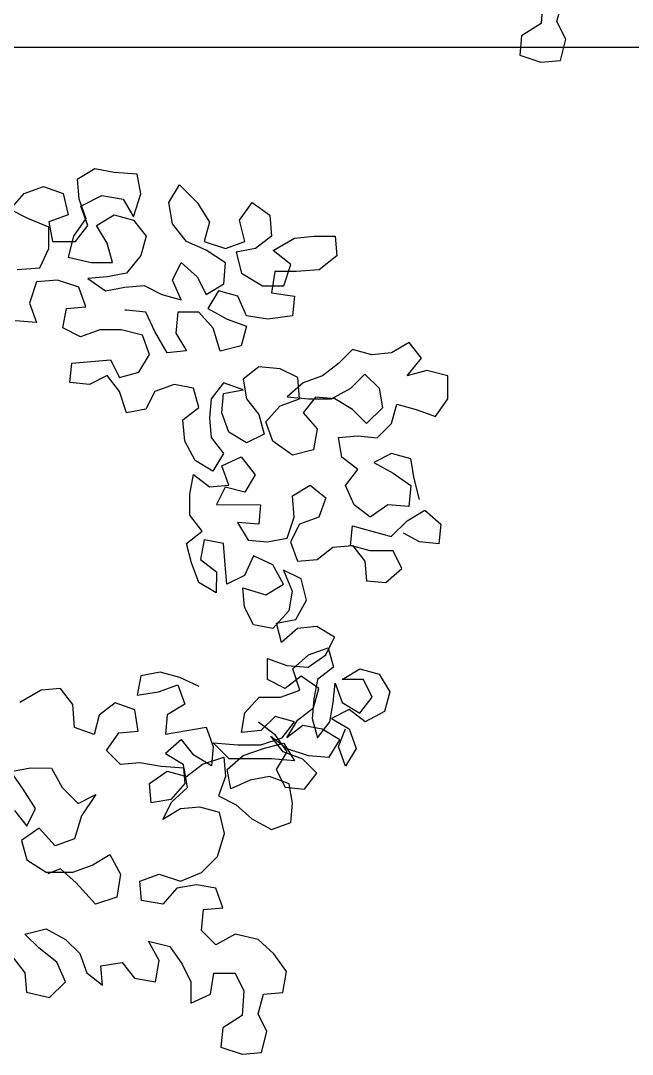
# Model space of a CAD drawing. Header units: millimetres. Extents: x -249630 to 95394, y -188036 to 109963.
# Drawn here: x -95974.7 to -95761.2, y -16588.8 to -16227.8 of the extents above; entities that cross this region are included whole.
import ezdxf

# ---------------------------------------------------------------- set-up
doc = ezdxf.new("R2010")
doc.units = ezdxf.units.MM
doc.layers.add('AHojas', color=86, linetype='Continuous')
doc.layers.add('Layer1', color=2, linetype='Continuous')

# ---------------------------------------------------------------- blocks, each defined once
blk = doc.blocks.new('Arbol_01')
at = {"layer": 'AHojas'}
for p, q in [((1.08398, 1.90644), (1.08294, 1.89203)), ((1.0922, 1.89305), (1.0953, 1.90437)), ((1.09734, 1.88275), (1.0922, 1.89305)), ((1.08294, 1.89203), (1.0716, 1.88483)), ((1.0716, 1.88483), (1.07056, 1.87351)), ((1.09424, 1.87039), (1.09734, 1.88275)), ((1.07056, 1.87351), (1.08291, 1.86938)), ((1.08291, 1.86938), (1.09424, 1.87039)), ((0.82284, 1.80716), (0.81254, 1.80099)), ((0.83417, 1.80509), (0.82284, 1.80716)), ((0.84755, 1.80405), (0.83417, 1.80509)), ((0.8496, 1.79272), (0.84755, 1.80405)), ((0.78164, 1.79279), (0.79297, 1.79689)), ((0.79297, 1.79689), (0.80429, 1.79277)), ((0.81254, 1.80099), (0.81356, 1.78967)), ((0.86607, 1.78756), (0.87226, 1.79785)), ((0.87226, 1.79785), (0.88255, 1.78755)), ((0.7734, 1.78353), (0.78164, 1.79279)), ((0.80429, 1.79277), (0.80737, 1.78041)), ((0.81459, 1.78555), (0.82695, 1.79171)), ((0.82695, 1.79171), (0.8393, 1.78964)), ((0.84547, 1.77934), (0.8496, 1.79272)), ((0.81356, 1.78967), (0.81767, 1.77834)), ((0.81869, 1.77422), (0.81459, 1.78555)), ((0.8393, 1.78964), (0.84547, 1.77934)), ((0.86812, 1.7752), (0.86607, 1.78756)), ((0.88255, 1.78755), (0.88974, 1.77621)), ((0.90725, 1.77723), (0.91447, 1.78752)), ((0.91447, 1.78752), (0.92476, 1.7803)), ((0.78369, 1.77837), (0.7734, 1.78353)), ((0.79604, 1.77321), (0.78369, 1.77837)), ((0.80737, 1.78041), (0.79604, 1.7763)), ((0.81767, 1.77834), (0.81045, 1.76805)), ((0.82384, 1.77421), (0.83414, 1.78038)), ((0.83414, 1.78038), (0.84547, 1.77728)), ((0.92476, 1.7803), (0.92577, 1.76794)), ((0.79603, 1.76085), (0.79604, 1.77321)), ((0.79604, 1.7763), (0.79809, 1.76497)), ((0.81148, 1.76496), (0.81869, 1.77422)), ((0.83001, 1.76391), (0.82384, 1.77421)), ((0.84547, 1.77728), (0.85267, 1.76801)), ((0.87635, 1.7649), (0.86812, 1.7752)), ((0.88974, 1.77621), (0.88664, 1.76489)), ((0.91033, 1.76487), (0.90725, 1.77723)), ((0.81045, 1.76805), (0.80735, 1.75569)), ((0.85267, 1.76801), (0.84957, 1.75668)), ((0.92577, 1.76794), (0.9165, 1.76074)), ((0.9268, 1.7597), (0.93916, 1.7669)), ((0.93916, 1.7669), (0.95049, 1.76792)), ((0.95049, 1.76792), (0.96284, 1.76791)), ((0.96284, 1.76791), (0.96386, 1.75658)), ((0.79087, 1.74953), (0.79603, 1.76085)), ((0.79809, 1.76497), (0.81148, 1.76496)), ((0.83309, 1.75258), (0.83001, 1.76391)), ((0.88767, 1.75974), (0.87635, 1.7649)), ((0.88664, 1.76489), (0.899, 1.76076)), ((0.89899, 1.75252), (0.88767, 1.75974)), ((0.899, 1.76076), (0.91033, 1.76487)), ((0.9165, 1.76074), (0.90517, 1.75869)), ((0.93709, 1.75146), (0.9268, 1.7597)), ((0.80735, 1.75569), (0.82073, 1.75259)), ((0.84957, 1.75668), (0.84132, 1.7464)), ((0.90517, 1.75869), (0.90825, 1.74633)), ((0.96386, 1.75658), (0.95356, 1.74835)), ((0.77748, 1.74851), (0.79087, 1.74953)), ((0.82073, 1.75259), (0.83309, 1.75258)), ((0.86809, 1.74225), (0.87325, 1.75254)), ((0.87325, 1.75254), (0.88251, 1.7443)), ((0.89795, 1.74017), (0.89899, 1.75252)), ((0.93296, 1.7391), (0.93709, 1.75146)), ((0.95356, 1.74835), (0.94017, 1.74733)), ((0.80116, 1.74231), (0.7888, 1.7413)), ((0.81351, 1.73818), (0.80116, 1.74231)), ((0.82999, 1.74435), (0.81867, 1.74333)), ((0.81867, 1.74333), (0.82896, 1.73611)), ((0.84132, 1.7464), (0.82999, 1.74435)), ((0.87323, 1.73092), (0.86809, 1.74225)), ((0.88251, 1.7443), (0.88765, 1.734)), ((0.90825, 1.74633), (0.9206, 1.73912)), ((0.92781, 1.74735), (0.92574, 1.73499)), ((0.94017, 1.74733), (0.92781, 1.74735)), ((0.7888, 1.7413), (0.78467, 1.72894)), ((0.81762, 1.72685), (0.81351, 1.73818)), ((0.82896, 1.73611), (0.84028, 1.73816)), ((0.84028, 1.73816), (0.85161, 1.73918)), ((0.85161, 1.73918), (0.8619, 1.73402)), ((0.88765, 1.734), (0.89795, 1.74017)), ((0.89485, 1.73605), (0.88867, 1.72576)), ((0.90618, 1.73295), (0.89485, 1.73605)), ((0.9206, 1.73912), (0.93296, 1.7391)), ((0.8619, 1.73402), (0.87323, 1.73092)), ((0.91132, 1.72162), (0.90618, 1.73295)), ((0.92574, 1.73499), (0.93913, 1.73292)), ((0.93913, 1.73292), (0.93809, 1.72159)), ((0.78467, 1.72894), (0.78878, 1.71761)), ((0.80422, 1.71451), (0.80629, 1.72583)), ((0.80629, 1.72583), (0.81762, 1.72685)), ((0.8413, 1.72477), (0.84027, 1.72477)), ((0.85263, 1.72373), (0.8413, 1.72477)), ((0.85776, 1.7124), (0.85263, 1.72373)), ((0.87116, 1.72372), (0.87012, 1.71136)), ((0.88352, 1.7237), (0.87116, 1.72372)), ((0.89175, 1.71443), (0.88352, 1.7237)), ((0.88867, 1.72576), (0.89999, 1.71957)), ((0.78878, 1.71761), (0.77643, 1.71865)), ((0.89999, 1.71957), (0.91131, 1.71544)), ((0.92367, 1.71955), (0.91132, 1.72162)), ((0.93809, 1.72159), (0.92367, 1.71955)), ((0.81452, 1.70935), (0.80422, 1.71451)), ((0.82585, 1.71346), (0.81452, 1.70935)), ((0.8382, 1.71345), (0.82585, 1.71346)), ((0.85056, 1.71035), (0.8382, 1.71345)), ((0.86496, 1.70004), (0.85776, 1.7124)), ((0.89585, 1.70104), (0.89175, 1.71443)), ((0.91131, 1.71544), (0.90821, 1.70412)), ((0.85466, 1.69902), (0.85056, 1.71035)), ((0.87012, 1.71136), (0.87629, 1.70106)), ((1.00603, 1.70609), (0.99573, 1.69992)), ((1.01323, 1.69681), (1.00603, 1.70609)), ((0.87629, 1.70106), (0.86496, 1.70004)), ((0.90821, 1.70412), (0.89585, 1.70104)), ((0.97308, 1.702), (0.96483, 1.69377)), ((0.9844, 1.6989), (0.97308, 1.702)), ((0.99573, 1.69992), (0.9844, 1.6989)), ((0.80831, 1.68259), (0.80935, 1.69391)), ((0.80935, 1.69391), (0.83201, 1.69595)), ((0.83201, 1.69595), (0.83715, 1.68565)), ((0.84848, 1.68873), (0.85466, 1.69902)), ((0.96483, 1.69377), (0.95556, 1.68657)), ((1.00499, 1.68652), (1.01323, 1.69681)), ((0.83715, 1.68565), (0.84848, 1.68873)), ((0.9185, 1.69175), (0.90922, 1.68455)), ((0.93085, 1.69071), (0.9185, 1.69175)), ((0.94114, 1.68555), (0.93085, 1.69071)), ((0.97203, 1.67935), (0.98027, 1.68758)), ((0.98027, 1.68758), (0.9885, 1.67933)), ((1.01631, 1.6896), (1.00499, 1.68652)), ((1.02867, 1.6865), (1.01631, 1.6896)), ((0.81964, 1.68155), (0.80831, 1.68259)), ((0.82994, 1.68668), (0.81964, 1.68155)), ((0.83714, 1.67741), (0.82994, 1.68668)), ((0.86906, 1.6815), (0.85773, 1.67739)), ((0.88039, 1.67943), (0.86906, 1.6815)), ((0.89789, 1.6825), (0.89068, 1.67324)), ((0.90922, 1.67837), (0.89789, 1.6825)), ((0.90922, 1.68455), (0.91127, 1.67322)), ((0.94423, 1.68246), (0.93496, 1.67423)), ((0.94216, 1.6732), (0.94114, 1.68555)), ((0.95556, 1.68657), (0.94423, 1.68246)), ((1.02866, 1.67312), (1.02867, 1.6865)), ((0.84125, 1.66505), (0.83714, 1.67741)), ((0.85773, 1.67739), (0.85257, 1.6671)), ((0.88347, 1.6681), (0.88039, 1.67943)), ((0.89685, 1.665), (0.89789, 1.67633)), ((0.89789, 1.67633), (0.90922, 1.67837)), ((0.9607, 1.67318), (0.97203, 1.67935)), ((0.9885, 1.67933), (0.99055, 1.668)), ((0.89068, 1.67324), (0.88964, 1.66192)), ((0.91127, 1.67322), (0.91847, 1.66395)), ((0.93083, 1.66909), (0.94216, 1.6732)), ((0.93496, 1.67423), (0.94731, 1.67319)), ((0.95143, 1.67422), (0.94421, 1.66496)), ((0.94731, 1.67319), (0.9607, 1.67318)), ((0.96276, 1.67318), (0.95143, 1.67422)), ((0.97305, 1.66699), (0.96276, 1.67318)), ((0.99569, 1.65873), (0.99879, 1.67006)), ((0.99879, 1.67006), (1.01012, 1.66696)), ((1.02144, 1.66283), (1.02866, 1.67312)), ((0.85257, 1.6671), (0.84125, 1.66505)), ((0.87419, 1.6609), (0.88347, 1.6681)), ((0.90096, 1.65367), (0.89685, 1.665)), ((0.91847, 1.66395), (0.92155, 1.65262)), ((0.92259, 1.65983), (0.93083, 1.66909)), ((0.94421, 1.66496), (0.95244, 1.65568)), ((0.98128, 1.65874), (0.97305, 1.66699)), ((0.99055, 1.668), (0.98128, 1.65874)), ((1.01012, 1.66696), (1.02144, 1.66283)), ((0.87521, 1.64854), (0.87419, 1.6609)), ((0.88964, 1.66192), (0.89066, 1.65059)), ((0.92669, 1.6485), (0.92259, 1.65983)), ((0.98745, 1.6505), (0.99569, 1.65873)), ((0.91125, 1.64748), (0.90096, 1.65367)), ((0.92155, 1.65262), (0.91125, 1.64748)), ((0.95244, 1.65568), (0.95037, 1.64333)), ((0.96479, 1.65052), (0.97612, 1.65154)), ((0.97612, 1.65154), (0.98745, 1.6505)), ((0.88138, 1.63721), (0.87521, 1.64854)), ((0.89066, 1.65059), (0.89786, 1.64132)), ((0.93801, 1.64025), (0.92669, 1.6485)), ((0.96684, 1.63919), (0.96479, 1.65052)), ((0.89786, 1.64132), (0.89167, 1.63103)), ((0.89682, 1.63411), (0.90815, 1.63925)), ((0.90815, 1.63925), (0.91638, 1.62894)), ((0.95037, 1.64333), (0.93801, 1.64025)), ((0.9761, 1.63198), (0.96684, 1.63919)), ((0.99568, 1.64123), (0.98538, 1.63609)), ((1.007, 1.63813), (0.99568, 1.64123)), ((0.89167, 1.63103), (0.88138, 1.63721)), ((0.90093, 1.62278), (0.89682, 1.63411)), ((0.98538, 1.63609), (0.9967, 1.6299)), ((1.00905, 1.6268), (1.007, 1.63813)), ((0.87827, 1.61765), (0.88034, 1.62898)), ((0.88034, 1.62898), (0.8896, 1.62176)), ((0.91638, 1.62894), (0.91019, 1.61865)), ((0.96889, 1.62272), (0.9761, 1.63198)), ((0.9967, 1.6299), (1.00699, 1.62268)), ((0.8896, 1.62176), (0.90093, 1.62278)), ((0.89887, 1.62175), (0.89371, 1.61146)), ((0.91019, 1.61865), (0.89887, 1.62175)), ((0.93799, 1.61657), (0.94829, 1.62274)), ((0.94829, 1.62274), (0.95755, 1.61552)), ((0.97403, 1.61139), (0.96889, 1.62272)), ((1.00699, 1.62268), (1.00595, 1.61033)), ((1.01213, 1.61444), (1.00905, 1.6268)), ((0.87826, 1.6053), (0.87827, 1.61765)), ((0.93901, 1.60421), (0.93799, 1.61657)), ((0.95755, 1.61552), (0.95343, 1.6042)), ((0.89371, 1.61146), (0.91945, 1.61144)), ((0.91945, 1.61144), (0.91841, 1.60011)), ((0.98329, 1.60417), (0.97403, 1.61139)), ((0.99359, 1.61137), (0.98329, 1.60417)), ((1.00595, 1.61033), (0.99359, 1.61137)), ((0.88546, 1.59602), (0.87826, 1.6053)), ((0.93488, 1.59186), (0.93901, 1.60421)), ((0.95343, 1.6042), (0.9421, 1.60009)), ((1.00491, 1.60209), (1.01521, 1.60826)), ((1.01521, 1.60826), (1.02447, 1.60001)), ((0.90606, 1.60115), (0.91223, 1.59085)), ((0.91841, 1.60011), (0.90606, 1.60115)), ((0.9421, 1.60009), (0.93694, 1.5898)), ((0.97194, 1.58771), (0.97299, 1.59903)), ((0.97299, 1.59903), (0.99563, 1.59283)), ((0.99563, 1.59283), (1.00491, 1.60209)), ((1.02447, 1.60001), (1.02343, 1.58869)), ((0.87619, 1.58882), (0.88546, 1.59602)), ((0.88648, 1.59087), (0.88441, 1.57955)), ((0.89781, 1.5888), (0.88648, 1.59087)), ((0.92355, 1.58981), (0.93488, 1.59186)), ((1.0121, 1.58973), (1.00284, 1.59488)), ((0.87926, 1.57749), (0.87619, 1.58882)), ((0.89883, 1.57645), (0.89781, 1.5888)), ((0.91223, 1.59085), (0.92355, 1.58981)), ((0.93694, 1.5898), (0.94105, 1.57847)), ((0.95237, 1.57949), (0.96165, 1.58669)), ((0.96165, 1.58669), (0.97297, 1.5877)), ((0.98327, 1.58461), (0.97194, 1.58771)), ((0.97297, 1.5877), (0.98017, 1.57843)), ((1.02343, 1.58869), (1.0121, 1.58973)), ((0.88441, 1.57955), (0.89368, 1.57233)), ((0.91531, 1.58158), (0.91015, 1.57026)), ((0.92663, 1.57642), (0.91531, 1.58158)), ((0.94105, 1.57847), (0.95237, 1.57949)), ((0.99665, 1.58459), (0.98327, 1.58461)), ((1.00179, 1.57429), (0.99665, 1.58459)), ((0.88337, 1.56616), (0.87926, 1.57749)), ((0.89985, 1.56512), (0.89883, 1.57645)), ((0.9328, 1.56509), (0.92663, 1.57642)), ((0.9328, 1.57333), (0.93794, 1.56096)), ((0.9431, 1.56817), (0.9328, 1.57333)), ((0.98017, 1.57843), (0.98119, 1.5671)), ((0.99252, 1.56606), (1.00179, 1.57429)), ((0.89368, 1.57233), (0.89366, 1.55998)), ((0.91015, 1.57026), (0.89985, 1.56512)), ((0.94617, 1.55581), (0.9431, 1.56817)), ((0.98119, 1.5671), (0.99252, 1.56606)), ((0.89366, 1.55998), (0.88337, 1.56616)), ((0.90911, 1.56305), (0.92249, 1.55892)), ((0.91013, 1.55172), (0.90911, 1.56305)), ((0.92249, 1.55892), (0.9328, 1.56509)), ((0.93794, 1.56096), (0.93587, 1.54964)), ((0.93999, 1.54449), (0.94617, 1.55581)), ((0.91527, 1.54142), (0.91013, 1.55172)), ((0.93587, 1.54964), (0.92659, 1.53935)), ((0.92866, 1.54244), (0.93999, 1.54449)), ((0.92659, 1.53935), (0.91527, 1.54142)), ((0.93174, 1.53111), (0.92866, 1.54244)), ((0.94101, 1.53934), (0.93174, 1.53111)), ((0.95234, 1.54036), (0.94101, 1.53934)), ((0.96263, 1.53417), (0.95234, 1.54036)), ((0.95747, 1.52388), (0.96263, 1.53417)), ((0.94747, 1.52396), (0.9588, 1.52806)), ((0.9588, 1.52806), (0.96188, 1.51674)), ((0.92348, 1.50949), (0.92349, 1.52185)), ((0.92349, 1.52185), (0.93481, 1.51772)), ((0.93819, 1.51573), (0.94747, 1.52396)), ((0.94717, 1.51668), (0.95747, 1.52388)), ((0.86097, 1.51374), (0.84964, 1.51169)), ((0.87229, 1.51064), (0.86097, 1.51374)), ((0.93481, 1.51772), (0.94717, 1.51668)), ((0.9423, 1.50337), (0.93819, 1.51573)), ((0.96188, 1.51674), (0.9526, 1.50954)), ((0.96702, 1.50952), (0.97732, 1.51569)), ((0.97732, 1.51569), (0.98865, 1.51259)), ((0.98865, 1.51259), (0.99481, 1.50229)), ((0.84964, 1.51169), (0.84757, 1.50037)), ((0.85993, 1.50241), (0.87126, 1.50652)), ((0.87126, 1.50652), (0.87536, 1.49519)), ((0.88361, 1.50548), (0.87229, 1.51064)), ((0.93377, 1.50434), (0.92348, 1.50949)), ((0.94304, 1.51154), (0.93377, 1.50434)), ((0.95333, 1.50432), (0.94304, 1.51154)), ((0.9526, 1.50954), (0.95053, 1.49821)), ((0.96186, 1.49614), (0.9629, 1.50747)), ((0.9629, 1.50747), (0.96701, 1.49614)), ((0.97938, 1.50951), (0.96702, 1.50952)), ((0.98451, 1.49921), (0.97938, 1.50951)), ((0.7915, 1.50324), (0.77913, 1.49604)), ((0.80282, 1.50426), (0.7915, 1.50324)), ((0.81002, 1.49498), (0.80282, 1.50426)), ((0.84757, 1.50037), (0.85993, 1.50241)), ((0.93097, 1.49926), (0.9423, 1.50337)), ((0.95024, 1.49299), (0.95333, 1.50432)), ((0.99481, 1.50229), (0.99171, 1.49097)), ((0.81104, 1.4816), (0.81002, 1.49498)), ((0.83474, 1.49599), (0.82546, 1.48879)), ((0.84606, 1.49186), (0.83474, 1.49599)), ((0.87536, 1.49519), (0.86506, 1.48902)), ((0.91037, 1.49001), (0.91861, 1.49927)), ((0.91861, 1.49927), (0.93097, 1.49926)), ((0.95053, 1.49821), (0.94949, 1.48689)), ((0.95979, 1.48482), (0.96186, 1.49614)), ((0.96701, 1.49614), (0.9773, 1.48995)), ((0.9773, 1.48995), (0.98451, 1.49921)), ((0.82546, 1.48879), (0.82236, 1.47747)), ((0.84811, 1.4795), (0.84606, 1.49186)), ((0.86506, 1.48902), (0.86402, 1.4777)), ((0.9083, 1.47869), (0.91037, 1.49001)), ((0.94096, 1.4858), (0.95024, 1.49299)), ((0.97112, 1.49201), (0.96082, 1.48688)), ((0.98038, 1.4848), (0.97112, 1.49201)), ((0.99171, 1.49097), (0.98038, 1.4848)), ((0.91831, 1.48479), (0.92757, 1.47757)), ((0.92787, 1.48794), (0.91963, 1.47971)), ((0.9392, 1.48484), (0.92787, 1.48794)), ((0.93198, 1.47558), (0.9392, 1.48484)), ((0.93477, 1.4755), (0.94096, 1.4858)), ((0.94405, 1.4827), (0.93477, 1.4755)), ((0.95537, 1.48063), (0.94405, 1.4827)), ((0.94949, 1.48689), (0.95257, 1.47556)), ((0.95257, 1.47556), (0.95979, 1.48482)), ((0.96082, 1.48688), (0.97111, 1.48069)), ((0.82236, 1.47747), (0.81104, 1.4816)), ((0.82956, 1.46819), (0.83678, 1.47848)), ((0.83678, 1.47848), (0.84811, 1.4795)), ((0.86402, 1.4777), (0.87638, 1.47975)), ((0.87638, 1.47975), (0.88771, 1.48179)), ((0.88771, 1.48179), (0.89182, 1.47046)), ((0.91963, 1.47971), (0.9083, 1.47869)), ((0.92551, 1.47654), (0.93477, 1.46933)), ((0.93271, 1.46727), (0.92551, 1.47654)), ((0.92757, 1.47757), (0.93477, 1.46727)), ((0.96566, 1.47445), (0.95537, 1.48063)), ((0.96492, 1.4704), (0.96905, 1.48069)), ((0.97111, 1.48069), (0.97522, 1.46936)), ((0.87329, 1.4746), (0.86401, 1.46637)), ((0.88049, 1.46533), (0.87329, 1.4746)), ((0.89182, 1.47046), (0.89078, 1.45914)), ((0.89182, 1.47252), (0.90623, 1.47148)), ((0.90108, 1.46325), (0.89182, 1.47252)), ((0.90623, 1.47148), (0.91962, 1.47147)), ((0.91962, 1.47147), (0.93198, 1.47558)), ((0.92168, 1.46941), (0.93301, 1.47249)), ((0.93301, 1.47249), (0.93917, 1.46218)), ((0.95948, 1.46416), (0.96566, 1.47445)), ((0.96903, 1.45907), (0.96492, 1.4704)), ((0.83779, 1.45995), (0.82956, 1.46819)), ((0.86401, 1.46637), (0.8743, 1.46018)), ((0.89078, 1.45914), (0.88049, 1.46533)), ((0.90004, 1.45707), (0.90932, 1.4653)), ((0.90932, 1.4653), (0.92168, 1.46941)), ((0.93477, 1.46727), (0.92858, 1.45698)), ((0.94403, 1.46314), (0.93271, 1.46727)), ((0.93477, 1.46933), (0.94712, 1.4652)), ((0.94712, 1.4652), (0.95948, 1.46416)), ((0.97522, 1.46936), (0.96903, 1.45907)), ((0.84912, 1.46097), (0.83779, 1.45995)), ((0.86147, 1.4589), (0.84912, 1.46097)), ((0.87486, 1.45785), (0.86147, 1.4589)), ((0.8743, 1.46018), (0.87532, 1.44886)), ((0.87636, 1.45297), (0.88563, 1.46017)), ((0.88563, 1.46017), (0.89799, 1.46428)), ((0.89799, 1.46428), (0.89901, 1.45295)), ((0.92579, 1.46323), (0.90108, 1.46325)), ((0.93917, 1.46218), (0.92579, 1.46323)), ((0.95226, 1.45489), (0.94403, 1.46314)), ((0.77395, 1.45589), (0.78528, 1.45794)), ((0.78115, 1.44558), (0.77395, 1.45589)), ((0.78528, 1.45794), (0.79763, 1.45793)), ((0.79763, 1.45793), (0.8038, 1.44659)), ((0.85473, 1.44887), (0.86503, 1.45607)), ((0.86503, 1.45607), (0.87636, 1.45297)), ((0.87691, 1.44653), (0.87486, 1.45785)), ((0.89901, 1.45295), (0.89488, 1.44163)), ((0.90209, 1.44574), (0.90004, 1.45707)), ((0.92475, 1.45293), (0.91342, 1.45088)), ((0.93607, 1.4488), (0.92475, 1.45293)), ((0.92858, 1.45698), (0.93372, 1.44667)), ((0.94504, 1.44563), (0.95226, 1.45489)), ((0.8038, 1.44659), (0.81306, 1.43732)), ((0.85575, 1.43755), (0.85473, 1.44887)), ((0.87532, 1.44886), (0.86708, 1.4396)), ((0.86763, 1.4383), (0.87691, 1.44653)), ((0.91342, 1.45088), (0.90209, 1.44574)), ((0.93372, 1.44667), (0.94504, 1.44563)), ((0.93812, 1.43747), (0.93607, 1.4488)), ((0.78835, 1.43425), (0.78115, 1.44558)), ((0.81306, 1.43732), (0.82336, 1.44246)), ((0.82336, 1.44246), (0.81511, 1.43011)), ((0.89488, 1.44163), (0.90517, 1.43647)), ((0.78319, 1.42396), (0.78835, 1.43425)), ((0.86708, 1.4396), (0.85575, 1.43755)), ((0.86248, 1.42801), (0.86763, 1.4383)), ((0.88411, 1.43519), (0.87278, 1.43417)), ((0.89543, 1.43209), (0.88411, 1.43519)), ((0.90517, 1.43647), (0.91443, 1.42823)), ((0.93708, 1.42615), (0.93812, 1.43747)), ((0.77599, 1.43323), (0.78319, 1.42396)), ((0.81511, 1.43011), (0.81098, 1.41673)), ((0.87278, 1.43417), (0.86248, 1.42801)), ((0.89851, 1.41974), (0.89543, 1.43209)), ((0.91443, 1.42823), (0.92575, 1.42204)), ((0.79039, 1.42292), (0.78009, 1.41572)), ((0.79965, 1.41262), (0.79039, 1.42292)), ((0.92575, 1.42204), (0.93708, 1.42615)), ((0.81098, 1.41673), (0.79965, 1.41262)), ((0.89438, 1.40635), (0.89851, 1.41974)), ((0.78009, 1.41572), (0.78317, 1.4044)), ((0.78317, 1.4044), (0.79449, 1.39718)), ((0.82126, 1.40127), (0.83157, 1.40744)), ((0.83157, 1.40744), (0.83773, 1.39611)), ((0.8851, 1.39709), (0.89438, 1.40635)), ((0.80273, 1.39923), (0.79552, 1.39615)), ((0.81199, 1.39098), (0.80273, 1.39923)), ((0.80993, 1.39716), (0.82126, 1.40127)), ((0.79449, 1.39718), (0.80993, 1.39716)), ((0.83773, 1.39611), (0.83566, 1.38272)), ((0.84906, 1.39198), (0.86039, 1.39609)), ((0.86039, 1.39609), (0.87274, 1.39196)), ((0.87274, 1.39196), (0.8851, 1.39709)), ((0.8233, 1.37862), (0.81199, 1.39098)), ((0.85008, 1.38065), (0.84906, 1.39198)), ((0.87068, 1.38784), (0.86243, 1.37858)), ((0.88201, 1.38989), (0.87068, 1.38784)), ((0.89333, 1.38782), (0.88201, 1.38989)), ((0.89744, 1.37649), (0.89333, 1.38782)), ((0.83566, 1.38272), (0.8233, 1.37862)), ((0.86243, 1.37858), (0.85008, 1.38065)), ((0.88507, 1.36312), (0.88611, 1.37547)), ((0.88611, 1.37547), (0.89744, 1.37649)), ((0.7821, 1.36115), (0.79446, 1.36423)), ((0.79446, 1.36423), (0.80578, 1.35804)), ((0.8933, 1.35487), (0.88507, 1.36312)), ((0.79033, 1.3529), (0.7821, 1.36115)), ((0.80578, 1.35804), (0.81401, 1.34979)), ((0.85417, 1.35697), (0.86653, 1.35386)), ((0.86034, 1.34563), (0.85417, 1.35697)), ((0.90463, 1.36104), (0.8933, 1.35487)), ((0.91801, 1.35794), (0.90463, 1.36104)), ((0.92727, 1.34969), (0.91801, 1.35794)), ((0.80062, 1.34466), (0.79033, 1.3529)), ((0.86653, 1.35386), (0.87373, 1.34356)), ((0.77488, 1.34777), (0.78208, 1.3385)), ((0.80576, 1.33333), (0.80062, 1.34466)), ((0.81401, 1.34979), (0.81812, 1.33846)), ((0.82636, 1.34258), (0.83872, 1.34462)), ((0.83872, 1.34462), (0.84592, 1.33535)), ((0.85827, 1.33328), (0.86034, 1.34563)), ((0.93447, 1.33939), (0.92727, 1.34969)), ((0.78208, 1.3385), (0.7831, 1.32717)), ((0.81812, 1.33846), (0.82738, 1.33125)), ((0.82738, 1.33125), (0.82636, 1.34258)), ((0.87373, 1.34356), (0.87886, 1.33326)), ((0.89018, 1.32604), (0.89226, 1.3384)), ((0.89226, 1.3384), (0.90461, 1.33838)), ((0.90461, 1.33838), (0.90975, 1.32808)), ((0.9324, 1.32703), (0.93447, 1.33939)), ((0.79648, 1.32407), (0.80576, 1.33333)), ((0.84592, 1.33535), (0.85827, 1.33328)), ((0.87886, 1.33326), (0.87885, 1.3209)), ((0.7831, 1.32717), (0.79648, 1.32407)), ((0.87885, 1.3209), (0.89018, 1.32604)), ((0.90975, 1.32808), (0.90871, 1.31367)), ((0.91798, 1.31469), (0.92107, 1.32601)), ((0.92107, 1.32601), (0.9324, 1.32703)), ((0.92311, 1.30439), (0.91798, 1.31469)), ((0.90871, 1.31367), (0.89737, 1.30647)), ((0.89737, 1.30647), (0.89633, 1.29515)), ((0.92001, 1.29204), (0.92311, 1.30439)), ((0.89633, 1.29515), (0.90869, 1.29102)), ((0.90869, 1.29102), (0.92001, 1.29204))]:
    blk.add_line(p, q, dxfattribs=at)

msp = doc.modelspace()

# ---------------------------------------------------------------- linework, layer by layer
at = {"layer": 'Layer1'}
msp.add_lwpolyline([(-96332.461, -16237.024), (-93519.961, -16237.024)], dxfattribs=at)

# ---------------------------------------------------------------- block references
at = {"xscale": 598.9603255755416, "yscale": 598.9603255755416, "zscale": 598.9603255755416}
msp.add_blockref('Arbol_01', (-96441.68, -17362.024), dxfattribs=at)

doc.saveas('drawing.dxf')
